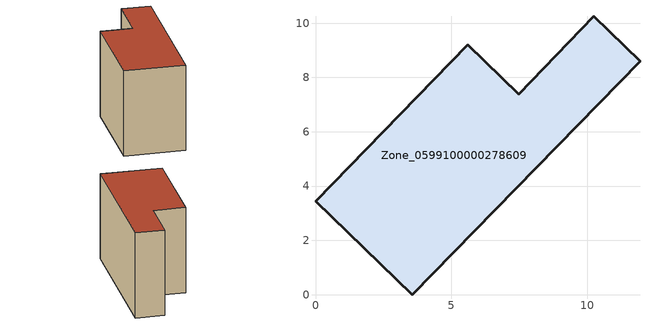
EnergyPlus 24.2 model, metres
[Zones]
Zone_0599100000278609
 floor ground (C_G): 3.57,0 0,3.45 5.6,9.2 7.48,7.39 10.25,10.25 11.95,8.6 z0
 wall outside (C_F): 3.57,0 11.95,8.6 10.25,10.25 7.48,7.39 5.6,9.2 0,3.45 3.57,0 z0:7.26
 roof outside (C_R): 0,3.45 3.57,0 11.95,8.6 10.25,10.25 7.48,7.39 5.6,9.2 z7.26
[BUILDING]
Pand.0599100000278609: North Axis=0; Terrain=City; Loads Convergence Tolerance Value=0.04; Temperature Convergence Tolerance Value=0.4; Solar Distribution=FullExterior; Maximum Number of Warmup Days=25; Minimum Number of Warmup Days=1
[Site:Location]
Rotterdam.The.Hague.AP_ZH_NLD Design_Conditions: Latitude=51.96; Longitude=4.45; Time Zone=1; Elevation=-4.5
[SITE:GROUNDTEMPERATURE:BUILDINGSURFACE]
18, 18, 18, 18, 18, 18, 18, 18, 18, 18, 18, 18
[MATERIAL] Thermal Absorptance=0.9; Solar Absorptance=0.7; Visible Absorptance=0.7
Name | Roughness | Thickness | Conductivity | Density | Specific Heat
G.TI.1946 | MediumSmooth | 0.15 | 1 | 540 | 1210
F.TI.1946 | Rough | 0.3 | 0.857143 | 1920 | 840
R.TI.1946 | MediumRough | 0.2 | 0.1 | 1500 | 1000
[CONSTRUCTION]
C_G: G.TI.1946
C_F: F.TI.1946
C_R: R.TI.1946
[ZONE]
Zone_0599100000278609: Type=1; Multiplier=1; Ceiling Height=Autocalculate; Volume=Autocalculate; Floor Area=autocalculate; Part of Total Floor Area=Yes
[ZONEINFILTRATION:DESIGNFLOWRATE]
Infil_Zone_0599100000278609: Zone or ZoneList or Space or SpaceList=Zone_0599100000278609; Schedule=AlwaysOn; Design Flow Rate Calculation Method=Flow/Area; Flow Rate per Floor Area=0.003; Constant Term Coefficient=1; Temperature Term Coefficient=0; Velocity Term Coefficient=0; Velocity Squared Term Coefficient=0
[HVACTEMPLATE:ZONE:IDEALLOADSAIRSYSTEM]
Zone_0599100000278609: Maximum Heating Supply Air Temperature=50; Minimum Cooling Supply Air Temperature=13; Maximum Heating Supply Air Humidity Ratio=0.0156; Minimum Cooling Supply Air Humidity Ratio=0.0077; Heating Limit=NoLimit; Cooling Limit=NoLimit; Dehumidification Control Type=ConstantSensibleHeatRatio; Cooling Sensible Heat Ratio=0.7; Dehumidification Setpoint=60; Humidification Control Type=None; Humidification Setpoint=30; Outdoor Air Method=None; Outdoor Air Flow Rate per Person=0.00944; Outdoor Air Flow Rate per Zone Floor Area=0; Outdoor Air Flow Rate per Zone=0; Demand Controlled Ventilation Type=None; Outdoor Air Economizer Type=NoEconomizer; Heat Recovery Type=None; Sensible Heat Recovery Effectiveness=0.7; Latent Heat Recovery Effectiveness=0.65
[ZONECONTROL:THERMOSTAT]
ThermostatControl_Zone_0599100000278609: Zone or ZoneList=Zone_0599100000278609; Control Type Schedule=DualSetpointControlType; Control 1=Thermostat_Zone_0599100000278609; Temperature Difference Between Cutout And Setpoint=0
[THERMOSTATSETPOINT:DUALSETPOINT]
Thermostat_Zone_0599100000278609: Heating Setpoint Temperature Schedule=HeatingSetpoint_Zone_0599100000278609; Cooling Setpoint Temperature Schedule=CoolingSetpoint_Zone_0599100000278609
[SCHEDULE:COMPACT]
HeatingSetpoint_Zone_0599100000278609: Through: 12/31, For: AllDays, Until: 24:00, 21
CoolingSetpoint_Zone_0599100000278609: Through: 12/31, For: AllDays, Until: 24:00, 24
DualSetpointControlType: Through: 12/31, For: AllDays, Until: 24:00, 4
AlwaysOn: Through: 12/31, For: AllDays, Until: 24:00, 1
